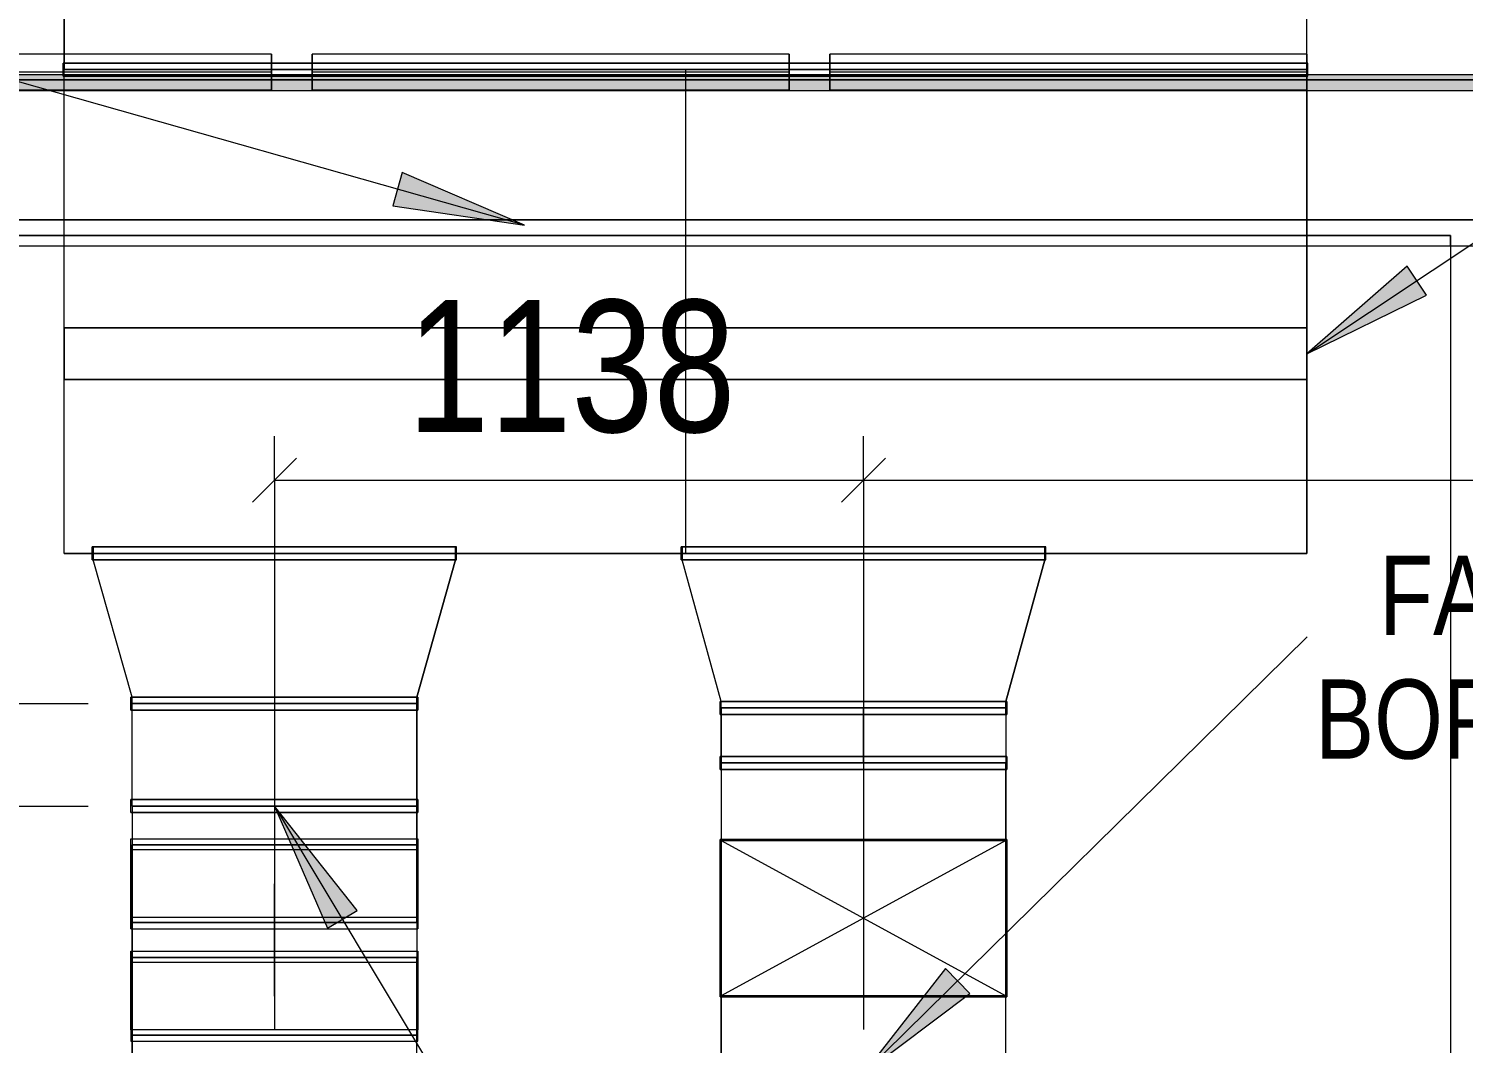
# Model space of a CAD drawing. Header units: millimetres. Extents: x -22227 to 20275, y 15053 to 61060.
# Drawn here: x 6043 to 8814, y 56577 to 58536 of the extents above; entities that cross this region are included whole.
import ezdxf

# ---------------------------------------------------------------- set-up
doc = ezdxf.new("R2010")
doc.units = ezdxf.units.MM
doc.linetypes.add('Grid Line', pattern=[22.225, 12.7, -3.175, 3.175, -3.175])
for name, color, linetype, lineweight in [('A-ANNO-DIMS', 7, 'Continuous', 9), ('A-ANNO-DIMS-170', 7, 'Continuous', 9), ('A-WALL', 7, 'Continuous', 9), ('A-WALL-PATT', 7, 'Continuous', 9), ('G-ANNO-TEXT', 7, 'Continuous', 9), ('M-HVAC-CDFF', 7, 'Continuous', 5), ('M-HVAC-CDFF-IDEN', 7, 'Continuous', 9), ('M-HVAC-DUCT', 7, 'Continuous', 18), ('M-HVAC-DUCT-CNTR', 7, 'Continuous', 5), ('M-HVAC-DUCT-IDEN', 7, 'Continuous', 9), ('S-GRID', 7, 'Continuous', 9)]:
    doc.layers.add(name, color=color, linetype=linetype, lineweight=lineweight)
for name, color, linetype, lineweight, true_color in [('A-FLOR', 7, 'Continuous', 9, 0x007f00), ('A-GLAZ', 7, 'Continuous', 9, 0x00007f), ('M-HVAC-DUCT-ANNO', 7, 'Continuous', 5, 0x007f00)]:
    doc.layers.add(name, color=color, linetype=linetype, lineweight=lineweight, true_color=true_color)
doc.styles.add('Arial_2', font='arial.ttf', dxfattribs={"width": 0.8, "height": 153})
doc.styles.add('Arial_3', font='arial.ttf', dxfattribs={"width": 0.8, "height": 255})
doc.dimstyles.new('AK_DIM_2_0_Arial_đỏ', dxfattribs={"dimscale": 304.8, "dimtxt": 260.166147, "dimasz": 0.278871, "dimexe": 0.278871, "dimexo": 0.278871, "dimgap": 0.055774, "dimtad": 1, "dimdec": 0, "dimzin": 0, "dimdsep": 46, "dimtxsty": 'Arial_3', "dimblk1": 'OBLIQUE', "dimblk2": 'OBLIQUE', "dimsah": 1, "dimcen": 0.09, "dimadec": 0, "dimazin": 0, "dimtfac": 1, "dimtdec": 4, "dimtix": 1, "dimtmove": 0, "dimatfit": 3, "dimfxl": 1, "dimtvp": 1, "dimtolj": 1, "dimtzin": 0, "dimarcsym": 2})

# ---------------------------------------------------------------- blocks, each defined once
blk = doc.blocks.new('M_Window-Louvers - 1000x1000mm-1207723-MẶT BẰNG HỆ THỐNG GIÓ TƯƠI')
at = {"layer": 'A-GLAZ', "color": 254, "true_color": 0xe0e0ef}
for p, q in [((-460.5, 8.65), (-460.5, -26.275)), ((-460.5, 8.65), (460.5, 8.65)), ((-460.5, -26.275), (-460.5, 8.65)), ((460.5, 8.65), (-460.5, 8.65)), ((460.5, -26.275), (460.5, 8.65)), ((460.5, 8.65), (460.5, -26.275)), ((-460.5, -26.275), (-460.5, -61.2)), ((-460.5, -26.275), (460.5, -26.275)), ((-460.5, -61.2), (-460.5, -26.275)), ((-460.5, -26.275), (460.5, -26.275)), ((460.5, -61.2), (460.5, -26.275)), ((460.5, -26.275), (460.5, -61.2)), ((-460.5, -61.2), (460.5, -61.2)), ((-460.5, -61.2), (460.5, -61.2))]:
    blk.add_line(p, q, dxfattribs=at)
at = {"layer": 'A-GLAZ', "color": 254, "true_color": 0xcccce5}
for p, q in [((-460.5, -26.275), (-460.5, 8.65)), ((460.5, 8.65), (-460.5, 8.65)), ((-460.5, 8.65), (-460.5, -26.275)), ((-460.5, 8.65), (460.5, 8.65)), ((460.5, 8.65), (460.5, -26.275)), ((460.5, -26.275), (460.5, 8.65)), ((-460.5, -61.2), (-460.5, -26.275)), ((-460.5, -26.275), (-460.5, -61.2)), ((460.5, -26.275), (460.5, -61.2)), ((460.5, -61.2), (460.5, -26.275)), ((-460.5, -61.2), (460.5, -61.2)), ((-460.5, -61.2), (460.5, -61.2))]:
    blk.add_line(p, q, dxfattribs=at)
at = {"layer": 'A-GLAZ', "color": 7, "true_color": 0xececf5}
for p, q in [((-460.5, 8.65), (-460.5, -26.275)), ((-460.5, 8.65), (460.5, 8.65)), ((-460.5, -26.275), (-460.5, 8.65)), ((460.5, 8.65), (-460.5, 8.65)), ((460.5, -26.275), (460.5, 8.65)), ((460.5, 8.65), (460.5, -26.275)), ((-460.5, -26.275), (-460.5, -61.2)), ((-460.5, -61.2), (-460.5, -26.275)), ((460.5, -61.2), (460.5, -26.275)), ((460.5, -26.275), (460.5, -61.2)), ((-460.5, -61.2), (460.5, -61.2)), ((-460.5, -61.2), (460.5, -61.2))]:
    blk.add_line(p, q, dxfattribs=at)
at = {"layer": 'A-GLAZ', "color": 7, "true_color": 0xf3f3f9}
for p, q in [((-460.5, 8.65), (-460.5, -26.275)), ((-460.5, 8.65), (460.5, 8.65)), ((-460.5, -26.275), (-460.5, 8.65)), ((460.5, 8.65), (-460.5, 8.65)), ((460.5, -26.275), (460.5, 8.65)), ((460.5, 8.65), (460.5, -26.275)), ((-460.5, -26.275), (460.5, -26.275)), ((-460.5, -26.275), (460.5, -26.275)), ((-460.5, -26.275), (-460.5, -61.2)), ((-460.5, -61.2), (-460.5, -26.275)), ((460.5, -61.2), (460.5, -26.275)), ((460.5, -26.275), (460.5, -61.2)), ((-460.5, -61.2), (460.5, -61.2)), ((-460.5, -61.2), (460.5, -61.2))]:
    blk.add_line(p, q, dxfattribs=at)
at = {"layer": 'A-GLAZ', "color": 7, "true_color": 0xf7f7fb}
for p, q in [((-460.5, 8.65), (-460.5, -26.275)), ((-460.5, 8.65), (460.5, 8.65)), ((-460.5, -26.275), (-460.5, 8.65)), ((460.5, 8.65), (-460.5, 8.65)), ((460.5, -26.275), (460.5, 8.65)), ((460.5, 8.65), (460.5, -26.275)), ((-460.5, -26.275), (-460.5, -61.2)), ((-460.5, -61.2), (-460.5, -26.275)), ((460.5, -61.2), (460.5, -26.275)), ((460.5, -26.275), (460.5, -61.2)), ((-460.5, -61.2), (460.5, -61.2)), ((-460.5, -61.2), (460.5, -61.2))]:
    blk.add_line(p, q, dxfattribs=at)
at = {"layer": 'A-GLAZ', "color": 7, "true_color": 0xfafafc}
for p, q in [((-460.5, 8.65), (-460.5, -26.275)), ((-460.5, 8.65), (460.5, 8.65)), ((-460.5, -26.275), (-460.5, 8.65)), ((460.5, 8.65), (-460.5, 8.65)), ((460.5, -26.275), (460.5, 8.65)), ((460.5, 8.65), (460.5, -26.275)), ((-460.5, -26.275), (460.5, -26.275)), ((-460.5, -26.275), (460.5, -26.275)), ((-460.5, -26.275), (-460.5, -61.2)), ((-460.5, -61.2), (-460.5, -26.275)), ((460.5, -61.2), (460.5, -26.275)), ((460.5, -26.275), (460.5, -61.2)), ((-460.5, -61.2), (460.5, -61.2)), ((-460.5, -61.2), (460.5, -61.2))]:
    blk.add_line(p, q, dxfattribs=at)
at = {"layer": 'A-GLAZ', "color": 7, "true_color": 0xfcfcfd}
for p, q in [((-460.5, 8.65), (-460.5, -26.275)), ((-460.5, 8.65), (460.5, 8.65)), ((-460.5, -26.275), (-460.5, 8.65)), ((460.5, 8.65), (-460.5, 8.65)), ((460.5, -26.275), (460.5, 8.65)), ((460.5, 8.65), (460.5, -26.275)), ((-460.5, -26.275), (-460.5, -61.2)), ((-460.5, -61.2), (-460.5, -26.275)), ((460.5, -61.2), (460.5, -26.275)), ((460.5, -26.275), (460.5, -61.2)), ((-460.5, -61.2), (460.5, -61.2)), ((-460.5, -61.2), (460.5, -61.2))]:
    blk.add_line(p, q, dxfattribs=at)
at = {"layer": 'A-GLAZ', "color": 7, "true_color": 0xfdfdfd}
for p, q in [((-460.5, 8.65), (-460.5, -26.275)), ((-460.5, 8.65), (460.5, 8.65)), ((-460.5, 8.65), (-460.5, -26.275)), ((-460.5, -26.275), (-460.5, 8.65)), ((460.5, 8.65), (-460.5, 8.65)), ((-460.5, 8.65), (460.5, 8.65)), ((-460.5, 8.65), (-460.5, -26.275)), ((-460.5, -26.275), (-460.5, 8.65)), ((460.5, 8.65), (-460.5, 8.65)), ((-460.5, 8.65), (460.5, 8.65)), ((-460.5, 8.65), (-460.5, -26.275)), ((-460.5, -26.275), (-460.5, 8.65)), ((460.5, 8.65), (-460.5, 8.65)), ((-460.5, 8.65), (460.5, 8.65)), ((-460.5, 8.65), (-460.5, -26.275)), ((-460.5, -26.275), (-460.5, 8.65)), ((460.5, 8.65), (-460.5, 8.65)), ((-460.5, 8.65), (460.5, 8.65)), ((-460.5, 8.65), (-460.5, -26.275)), ((-460.5, -26.275), (-460.5, 8.65)), ((460.5, 8.65), (-460.5, 8.65)), ((-460.5, 8.65), (460.5, 8.65)), ((-460.5, 8.65), (-460.5, -26.275)), ((-460.5, -26.275), (-460.5, 8.65)), ((460.5, 8.65), (-460.5, 8.65)), ((-460.5, 8.65), (460.5, 8.65)), ((-460.5, 8.65), (-460.5, -26.275)), ((-460.5, -26.275), (-460.5, 8.65)), ((460.5, 8.65), (-460.5, 8.65)), ((-460.5, 8.65), (460.5, 8.65)), ((-460.5, 8.65), (-460.5, -26.275)), ((-460.5, -26.275), (-460.5, 8.65)), ((460.5, 8.65), (-460.5, 8.65)), ((-460.5, 8.65), (460.5, 8.65)), ((-460.5, 8.65), (-460.5, -26.275)), ((-460.5, -26.275), (-460.5, 8.65)), ((460.5, 8.65), (-460.5, 8.65)), ((-460.5, 8.65), (460.5, 8.65)), ((-460.5, 8.65), (-460.5, -26.275)), ((-460.5, -26.275), (-460.5, 8.65)), ((460.5, 8.65), (-460.5, 8.65)), ((-460.5, 8.65), (460.5, 8.65)), ((-460.5, 8.65), (-460.5, -26.275)), ((-460.5, -26.275), (-460.5, 8.65)), ((460.5, 8.65), (-460.5, 8.65)), ((-460.5, 8.65), (460.5, 8.65)), ((-460.5, 8.65), (-460.5, -26.275)), ((-460.5, -26.275), (-460.5, 8.65)), ((460.5, 8.65), (-460.5, 8.65)), ((-460.5, 8.65), (460.5, 8.65)), ((-460.5, 8.65), (-460.5, -26.275)), ((-460.5, -26.275), (-460.5, 8.65)), ((460.5, 8.65), (-460.5, 8.65)), ((-460.5, 8.65), (460.5, 8.65)), ((-460.5, 8.65), (-460.5, -26.275)), ((-460.5, -26.275), (-460.5, 8.65)), ((460.5, 8.65), (-460.5, 8.65)), ((-460.5, 8.65), (460.5, 8.65)), ((460.5, -26.275), (460.5, 8.65)), ((460.5, 8.65), (460.5, -26.275)), ((460.5, -26.275), (460.5, 8.65)), ((460.5, 8.65), (460.5, -26.275)), ((460.5, -26.275), (460.5, 8.65)), ((460.5, 8.65), (460.5, -26.275)), ((460.5, -26.275), (460.5, 8.65)), ((460.5, 8.65), (460.5, -26.275)), ((460.5, -26.275), (460.5, 8.65)), ((460.5, 8.65), (460.5, -26.275)), ((460.5, -26.275), (460.5, 8.65)), ((460.5, 8.65), (460.5, -26.275)), ((460.5, -26.275), (460.5, 8.65)), ((460.5, 8.65), (460.5, -26.275)), ((460.5, -26.275), (460.5, 8.65)), ((460.5, 8.65), (460.5, -26.275)), ((460.5, -26.275), (460.5, 8.65)), ((460.5, 8.65), (460.5, -26.275)), ((460.5, -26.275), (460.5, 8.65)), ((460.5, 8.65), (460.5, -26.275)), ((460.5, -26.275), (460.5, 8.65)), ((460.5, 8.65), (460.5, -26.275)), ((460.5, -26.275), (460.5, 8.65)), ((460.5, 8.65), (460.5, -26.275)), ((460.5, -26.275), (460.5, 8.65)), ((460.5, 8.65), (460.5, -26.275)), ((460.5, -26.275), (460.5, 8.65)), ((460.5, 8.65), (460.5, -26.275)), ((460.5, -26.275), (460.5, 8.65)), ((-460.5, -26.275), (460.5, -26.275)), ((-460.5, -26.275), (460.5, -26.275)), ((-460.5, -26.275), (460.5, -26.275)), ((-460.5, -26.275), (460.5, -26.275)), ((-460.5, -26.275), (460.5, -26.275)), ((-460.5, -26.275), (460.5, -26.275)), ((-460.5, -26.275), (460.5, -26.275)), ((-460.5, -26.275), (-460.5, -61.2)), ((-460.5, -26.275), (460.5, -26.275)), ((-460.5, -26.275), (460.5, -26.275)), ((-460.5, -26.275), (-460.5, -61.2)), ((-460.5, -61.2), (-460.5, -26.275)), ((-460.5, -26.275), (460.5, -26.275)), ((-460.5, -26.275), (460.5, -26.275)), ((-460.5, -26.275), (-460.5, -61.2)), ((-460.5, -61.2), (-460.5, -26.275)), ((-460.5, -26.275), (460.5, -26.275)), ((-460.5, -26.275), (460.5, -26.275)), ((-460.5, -26.275), (-460.5, -61.2)), ((-460.5, -61.2), (-460.5, -26.275)), ((-460.5, -26.275), (460.5, -26.275)), ((-460.5, -26.275), (460.5, -26.275)), ((-460.5, -26.275), (-460.5, -61.2)), ((-460.5, -61.2), (-460.5, -26.275)), ((-460.5, -26.275), (460.5, -26.275)), ((-460.5, -26.275), (460.5, -26.275)), ((-460.5, -26.275), (-460.5, -61.2)), ((-460.5, -61.2), (-460.5, -26.275)), ((-460.5, -26.275), (460.5, -26.275)), ((-460.5, -26.275), (460.5, -26.275)), ((-460.5, -26.275), (-460.5, -61.2)), ((-460.5, -61.2), (-460.5, -26.275)), ((-460.5, -26.275), (460.5, -26.275)), ((-460.5, -26.275), (460.5, -26.275)), ((-460.5, -26.275), (-460.5, -61.2)), ((-460.5, -61.2), (-460.5, -26.275)), ((-460.5, -26.275), (460.5, -26.275)), ((-460.5, -26.275), (460.5, -26.275)), ((-460.5, -26.275), (-460.5, -61.2)), ((-460.5, -61.2), (-460.5, -26.275)), ((-460.5, -26.275), (460.5, -26.275)), ((-460.5, -26.275), (460.5, -26.275)), ((-460.5, -26.275), (-460.5, -61.2)), ((-460.5, -61.2), (-460.5, -26.275)), ((-460.5, -26.275), (460.5, -26.275)), ((-460.5, -26.275), (460.5, -26.275)), ((-460.5, -26.275), (-460.5, -61.2)), ((-460.5, -61.2), (-460.5, -26.275)), ((-460.5, -26.275), (460.5, -26.275)), ((-460.5, -26.275), (460.5, -26.275)), ((-460.5, -26.275), (-460.5, -61.2)), ((-460.5, -61.2), (-460.5, -26.275)), ((-460.5, -26.275), (460.5, -26.275)), ((-460.5, -26.275), (460.5, -26.275)), ((-460.5, -26.275), (-460.5, -61.2)), ((-460.5, -61.2), (-460.5, -26.275)), ((-460.5, -26.275), (460.5, -26.275)), ((-460.5, -26.275), (460.5, -26.275)), ((-460.5, -26.275), (-460.5, -61.2)), ((-460.5, -61.2), (-460.5, -26.275)), ((-460.5, -26.275), (460.5, -26.275)), ((-460.5, -26.275), (460.5, -26.275)), ((-460.5, -26.275), (-460.5, -61.2)), ((-460.5, -61.2), (-460.5, -26.275)), ((-460.5, -26.275), (460.5, -26.275)), ((-460.5, -26.275), (460.5, -26.275)), ((460.5, -61.2), (460.5, -26.275)), ((460.5, -26.275), (460.5, -61.2)), ((460.5, -61.2), (460.5, -26.275)), ((460.5, -26.275), (460.5, -61.2)), ((460.5, -61.2), (460.5, -26.275)), ((460.5, -26.275), (460.5, -61.2)), ((460.5, -61.2), (460.5, -26.275)), ((460.5, -26.275), (460.5, -61.2)), ((460.5, -61.2), (460.5, -26.275)), ((460.5, -26.275), (460.5, -61.2)), ((460.5, -61.2), (460.5, -26.275)), ((460.5, -26.275), (460.5, -61.2)), ((460.5, -61.2), (460.5, -26.275)), ((460.5, -26.275), (460.5, -61.2)), ((460.5, -61.2), (460.5, -26.275)), ((460.5, -26.275), (460.5, -61.2)), ((460.5, -61.2), (460.5, -26.275)), ((460.5, -26.275), (460.5, -61.2)), ((460.5, -61.2), (460.5, -26.275)), ((460.5, -26.275), (460.5, -61.2)), ((460.5, -61.2), (460.5, -26.275)), ((460.5, -26.275), (460.5, -61.2)), ((460.5, -61.2), (460.5, -26.275)), ((460.5, -26.275), (460.5, -61.2)), ((460.5, -61.2), (460.5, -26.275)), ((460.5, -26.275), (460.5, -61.2)), ((460.5, -61.2), (460.5, -26.275)), ((460.5, -26.275), (460.5, -61.2)), ((460.5, -61.2), (460.5, -26.275)), ((-460.5, -61.2), (460.5, -61.2)), ((-460.5, -61.2), (460.5, -61.2)), ((-460.5, -61.2), (460.5, -61.2)), ((-460.5, -61.2), (460.5, -61.2)), ((-460.5, -61.2), (460.5, -61.2)), ((-460.5, -61.2), (460.5, -61.2)), ((-460.5, -61.2), (460.5, -61.2)), ((-460.5, -61.2), (460.5, -61.2)), ((-460.5, -61.2), (460.5, -61.2)), ((-460.5, -61.2), (460.5, -61.2)), ((-460.5, -61.2), (460.5, -61.2)), ((-460.5, -61.2), (460.5, -61.2)), ((-460.5, -61.2), (460.5, -61.2)), ((-460.5, -61.2), (460.5, -61.2)), ((-460.5, -61.2), (460.5, -61.2)), ((-460.5, -61.2), (460.5, -61.2)), ((-460.5, -61.2), (460.5, -61.2)), ((-460.5, -61.2), (460.5, -61.2)), ((-460.5, -61.2), (460.5, -61.2)), ((-460.5, -61.2), (460.5, -61.2)), ((-460.5, -61.2), (460.5, -61.2)), ((-460.5, -61.2), (460.5, -61.2)), ((-460.5, -61.2), (460.5, -61.2)), ((-460.5, -61.2), (460.5, -61.2)), ((-460.5, -61.2), (460.5, -61.2)), ((-460.5, -61.2), (460.5, -61.2)), ((-460.5, -61.2), (460.5, -61.2)), ((-460.5, -61.2), (460.5, -61.2)), ((-460.5, -61.2), (460.5, -61.2))]:
    blk.add_line(p, q, dxfattribs=at)
at = {"layer": 'A-GLAZ', "color": 9, "true_color": 0xaaaad4}
for p, q in [((-460.5, -26.275), (-460.5, 8.65)), ((460.5, 8.65), (-460.5, 8.65)), ((460.5, 8.65), (460.5, -26.275)), ((-460.5, -61.2), (-460.5, -26.275)), ((-460.5, -26.275), (460.5, -26.275)), ((460.5, -26.275), (460.5, -61.2)), ((-460.5, -61.2), (460.5, -61.2))]:
    blk.add_line(p, q, dxfattribs=at)
blk = doc.blocks.new('AK-SGS-M3-A_rvt-1-MẶT BẰNG HỆ THỐNG GIÓ TƯƠI')
at = {"layer": 'A-WALL-PATT', "true_color": 0xeaeaea, "transparency": 33554534}
h = blk.add_hatch(color=254, dxfattribs=at)
h.paths.add_polyline_path([(-18852.6, 58416.9), (-17584.1, 58416.9), (-17584.1, 58446.9), (-20048.6, 58446.9), (-20048.6, 58416.9)])
h.paths.add_polyline_path([(-16663.1, 58416.9), (-16584.2, 58416.9), (-16584.2, 58446.9), (-16663.1, 58446.9)])
h.paths.add_polyline_path([(-14663.3, 58416.9), (-9809.1, 58416.9), (-9809.1, 58446.9), (-14663.3, 58446.9)])
h.paths.add_polyline_path([(-15663.2, 58416.9), (-15584.3, 58416.9), (-15584.3, 58446.9), (-15663.2, 58446.9)])
h.paths.add_polyline_path([(-8809.2, 58416.9), (-8809.2, 58446.9), (-8888.1, 58446.9), (-8888.1, 58416.9), (-8826.8, 58416.9)])
h.paths.add_polyline_path([(-7809.3, 58416.9), (-7809.3, 58446.9), (-7888.2, 58446.9), (-7888.2, 58416.9)])
h.paths.add_polyline_path([(-6888.3, 58416.9), (5590.9, 58416.9), (5590.9, 58446.9), (-6888.3, 58446.9)])
h.paths.add_polyline_path([(6511.9, 58416.9), (6590.8, 58416.9), (6590.8, 58446.9), (6511.9, 58446.9)])
h.paths.add_polyline_path([(8680.8, 58416.9), (13291.2, 58416.9), (13291.2, 58446.9), (8511.7, 58446.9), (8511.7, 58416.9)])
h.paths.add_polyline_path([(7590.7, 58416.9), (7590.7, 58446.9), (7511.8, 58446.9), (7511.8, 58416.9)])
h.paths.add_polyline_path([(14291.1, 58416.9), (14291.1, 58446.9), (14212.2, 58446.9), (14212.2, 58416.9), (14217.5, 58416.9)])
h.paths.add_polyline_path([(15264.9, 58416.9), (15291, 58416.9), (15291, 58446.9), (15212.1, 58446.9), (15212.1, 58416.9)])
h.paths.add_polyline_path([(17060.6, 58416.9), (17060.6, 58446.9), (16212, 58446.9), (16212, 58416.9), (16462, 58416.9)])
h = blk.add_hatch(color=254, dxfattribs=at)
h.paths.add_polyline_path([(-16907.3, 58416.9), (-16663.1, 58416.9), (-16663.1, 58446.9), (-17584.1, 58446.9), (-17584.1, 58416.9), (-17057, 58416.9)])
h.paths.add_polyline_path([(-15410.9, 58416.9), (-14663.3, 58416.9), (-14663.3, 58446.9), (-15584.3, 58446.9), (-15584.3, 58416.9), (-15560.6, 58416.9)])
h.paths.add_polyline_path([(-15859.8, 58416.9), (-15663.2, 58416.9), (-15663.2, 58446.9), (-16584.2, 58446.9), (-16584.2, 58416.9), (-16009.5, 58416.9)])
h.paths.add_polyline_path([(-9809.1, 58416.9), (-8888.1, 58416.9), (-8888.1, 58446.9), (-9809.1, 58446.9)])
h.paths.add_polyline_path([(-6888.3, 58416.9), (-6888.3, 58446.9), (-7809.3, 58446.9), (-7809.3, 58416.9), (-7480.1, 58416.9)])
h.paths.add_polyline_path([(-7929, 58416.9), (-7888.2, 58416.9), (-7888.2, 58446.9), (-8809.2, 58446.9), (-8809.2, 58416.9), (-8078.7, 58416.9)])
h.paths.add_polyline_path([(5590.9, 58416.9), (6511.9, 58416.9), (6511.9, 58446.9), (5590.9, 58446.9)])
h.paths.add_polyline_path([(7590.7, 58416.9), (8511.7, 58416.9), (8511.7, 58446.9), (7590.7, 58446.9)])
h.paths.add_polyline_path([(7511.8, 58416.9), (7511.8, 58446.9), (6590.8, 58446.9), (6590.8, 58416.9), (7483.7, 58416.9)])
h.paths.add_polyline_path([(13291.2, 58416.9), (14212.2, 58416.9), (14212.2, 58446.9), (13291.2, 58446.9)])
h.paths.add_polyline_path([(14291.1, 58416.9), (15212.1, 58416.9), (15212.1, 58446.9), (14291.1, 58446.9)])
h.paths.add_polyline_path([(15291, 58416.9), (16212, 58416.9), (16212, 58446.9), (15291, 58446.9)])
at = {"layer": 'A-WALL', "color": 7, "true_color": 0xfdfdfd}
for p, q in [((6511.9, 58446.9), (5590.9, 58446.9)), ((6511.9, 58446.9), (5590.9, 58446.9)), ((7511.8, 58446.9), (6590.8, 58446.9)), ((7511.8, 58446.9), (6590.8, 58446.9)), ((8511.7, 58446.9), (7590.7, 58446.9)), ((8511.7, 58446.9), (7590.7, 58446.9)), ((5590.9, 58436.9), (6511.9, 58436.9)), ((6511.9, 58436.9), (5590.9, 58436.9)), ((5590.9, 58416.9), (6511.9, 58416.9)), ((5590.9, 58416.9), (6511.9, 58416.9)), ((6590.8, 58436.9), (7511.8, 58436.9)), ((7511.8, 58436.9), (6590.8, 58436.9)), ((6590.8, 58416.9), (7511.8, 58416.9)), ((6590.8, 58416.9), (7511.8, 58416.9)), ((7590.7, 58436.9), (8511.7, 58436.9)), ((8511.7, 58436.9), (7590.7, 58436.9)), ((7590.7, 58416.9), (8511.7, 58416.9)), ((7590.7, 58416.9), (8511.7, 58416.9))]:
    blk.add_line(p, q, dxfattribs=at)
at = {"layer": 'A-WALL', "color": 253, "true_color": 0xaaaaaa}
for p, q in [((6590.8, 58446.9), (6511.9, 58446.9)), ((7590.7, 58446.9), (7511.8, 58446.9)), ((13291.2, 58446.9), (8511.7, 58446.9)), ((6511.9, 58416.9), (6590.8, 58416.9)), ((7511.8, 58416.9), (7590.7, 58416.9)), ((8511.7, 58416.9), (13291.2, 58416.9)), ((14201.4, 58166.9), (3042.8, 58166.9)), ((3351.4, 58116.9), (8788.9, 58116.9)), ((8788.9, 58116.9), (8788.9, 45066.9))]:
    blk.add_line(p, q, dxfattribs=at)
at = {"layer": 'A-WALL', "color": 9, "true_color": 0xc3c3c3}
for p, q in [((6590.8, 58446.9), (6511.9, 58446.9)), ((7590.7, 58446.9), (7511.8, 58446.9)), ((13291.2, 58446.9), (8511.7, 58446.9)), ((6511.9, 58436.9), (6590.8, 58436.9)), ((6511.9, 58416.9), (6590.8, 58416.9)), ((7511.8, 58436.9), (7590.7, 58436.9)), ((7511.8, 58416.9), (7590.7, 58416.9)), ((8511.7, 58436.9), (13291.2, 58436.9)), ((8511.7, 58416.9), (13291.2, 58416.9))]:
    blk.add_line(p, q, dxfattribs=at)
at = {"layer": 'A-WALL', "color": 254, "true_color": 0xd8d8d8}
for p, q in [((6590.8, 58436.9), (6511.9, 58436.9)), ((7590.7, 58436.9), (7511.8, 58436.9)), ((13291.2, 58436.9), (8511.7, 58436.9))]:
    blk.add_line(p, q, dxfattribs=at)
at = {"layer": 'A-WALL', "color": 254, "true_color": 0xe0e0e0}
for p, q in [((14201.4, 58166.9), (3042.8, 58166.9)), ((3351.4, 58136.9), (8788.9, 58136.9)), ((8788.9, 58136.9), (8788.9, 58116.9)), ((8788.9, 58116.9), (8838.9, 58116.9))]:
    blk.add_line(p, q, dxfattribs=at)
at = {"layer": 'A-WALL', "color": 254, "true_color": 0xcccccc}
for p, q in [((8788.9, 58136.9), (3351.4, 58136.9)), ((8788.9, 58116.9), (8788.9, 58136.9)), ((3351.4, 58116.9), (8788.9, 58116.9)), ((8788.9, 58116.9), (8788.9, 45066.9))]:
    blk.add_line(p, q, dxfattribs=at)
at = {"layer": 'A-WALL', "color": 7, "true_color": 0xececec}
blk.add_line((8788.9, 58116.9), (8838.9, 58116.9), dxfattribs=at)
at = {"layer": 'A-GLAZ', "color": 9, "lineweight": 9, "true_color": 0xaaaad4, "rotation": 180}
for p in [(6051.4, 58425.6), (7051.3, 58425.6), (8051.2, 58425.6)]:
    blk.add_blockref('M_Window-Louvers - 1000x1000mm-1207723-MẶT BẰNG HỆ THỐNG GIÓ TƯƠI', p, dxfattribs=at)
blk = doc.blocks.new('ConThu_ChuNhat_NepC1 - L200-2536264-MẶT BẰNG HỆ THỐNG GIÓ TƯƠI')
at = {"layer": 'M-HVAC-DUCT', "color": 4, "true_color": 0x00ffff}
for p, q in [((0, 275), (273.3, 350)), ((0, 275), (273.3, 350)), ((273.3, 352), (273.3, -352)), ((273.3, -352), (273.3, 352)), ((298.3, 352), (273.3, 352)), ((273.3, 352), (298.3, 352)), ((273.3, 350), (273.3, -350)), ((273.3, -350), (273.3, 350)), ((298.3, 350), (273.3, 350)), ((273.3, 350), (298.3, 350)), ((273.3, -350), (273.3, 350)), ((273.3, 350), (273.3, -350)), ((298.3, 352), (298.3, -352)), ((298.3, -352), (298.3, 352)), ((298.3, 350), (298.3, -350)), ((298.3, -350), (298.3, 350)), ((-25, -277), (-25, 277)), ((-25, 277), (-25, -277)), ((-25, 277), (0, 277)), ((-25, 277), (0, 277)), ((-25, -275), (-25, 275)), ((-25, 275), (-25, -275)), ((-25, 275), (0, 275)), ((-25, 275), (0, 275)), ((0, -277), (0, 277)), ((0, 277), (0, -277)), ((0, -275), (0, 275)), ((0, 275), (0, -275)), ((0, 275), (0, -275)), ((0, -275), (0, 275)), ((0, -275), (-25, -275)), ((-25, -275), (0, -275)), ((0, -277), (-25, -277)), ((-25, -277), (0, -277)), ((0, -275), (273.3, -350)), ((273.3, -350), (0, -275)), ((273.3, -350), (298.3, -350)), ((273.3, -350), (298.3, -350)), ((273.3, -352), (298.3, -352)), ((273.3, -352), (298.3, -352))]:
    blk.add_line(p, q, dxfattribs=at)
blk = doc.blocks.new('LocTho - 2400x600-2342251-MẶT BẰNG HỆ THỐNG GIÓ TƯƠI')
at = {"layer": 'M-HVAC-CDFF'}
for p, q in [((50, 1200), (-50, 1200)), ((-50, 1200), (-50, -1200)), ((-50, -1200), (-50, 1200)), ((-50, 1200), (50, 1200)), ((50, -1200), (50, 1200)), ((50, 1200), (50, -1200)), ((-50, -1200), (50, -1200)), ((50, -1200), (-50, -1200))]:
    blk.add_line(p, q, dxfattribs=at)
blk = doc.blocks.new('Cut_ChuNhat_NepC1 - 1 W-2444147-MẶT BẰNG HỆ THỐNG GIÓ TƯƠI')
at = {"layer": 'M-HVAC-DUCT', "color": 4, "true_color": 0x00ffff}
for p, q in [((6109.7, 58754.9), (6109.7, 59358.9)), ((6109.7, 59358.9), (8513.7, 59358.9)), ((8513.7, 59358.9), (6109.7, 59358.9)), ((6109.7, 59358.9), (6109.7, 58754.9)), ((8511.7, 59356.9), (6111.7, 59356.9)), ((6111.7, 58756.9), (6111.7, 59356.9)), ((6111.7, 59356.9), (8511.7, 59356.9)), ((6111.7, 58456.9), (6111.7, 59356.9)), ((8511.7, 59356.9), (8511.7, 58756.9)), ((8511.7, 58456.9), (8511.7, 59356.9)), ((8513.7, 59358.9), (8513.7, 58754.9)), ((8513.7, 58754.9), (8513.7, 59358.9)), ((8513.7, 58754.9), (6109.7, 58754.9)), ((6109.7, 58754.9), (8513.7, 58754.9)), ((8511.7, 58756.9), (6111.7, 58756.9)), ((6111.7, 58756.9), (6111.7, 58456.9)), ((8511.7, 58456.9), (8511.7, 58756.9)), ((6109.7, 58469.4), (8513.7, 58469.4)), ((8513.7, 58469.4), (6109.7, 58469.4)), ((6109.7, 58469.4), (6109.7, 58444.4)), ((6109.7, 58444.4), (6109.7, 58469.4)), ((8513.7, 58444.4), (8513.7, 58469.4)), ((8513.7, 58444.4), (8513.7, 58469.4)), ((6109.7, 58444.4), (8513.7, 58444.4)), ((8513.7, 58444.4), (6109.7, 58444.4)), ((6111.7, 58456.9), (8511.7, 58456.9)), ((8511.7, 58456.9), (6111.7, 58456.9))]:
    blk.add_line(p, q, dxfattribs=at)
blk = doc.blocks.new('Cut_ChuNhat_NepC1 - 1 W-2534137-MẶT BẰNG HỆ THỐNG GIÓ TƯƠI')
at = {"layer": 'M-HVAC-DUCT', "color": 4, "true_color": 0x00ffff}
for p, q in [((6240.6, 56602.4), (6240.6, 56754.4)), ((6240.6, 56754.4), (6794.6, 56754.4)), ((6240.6, 56732.8), (6240.6, 56754.4)), ((6794.6, 56754.4), (6794.6, 56602.4)), ((6794.6, 56732.8), (6794.6, 56754.4)), ((6794.6, 56732.8), (6240.6, 56732.8)), ((6240.6, 56732.8), (6240.6, 56580.8)), ((6242.6, 56592.6), (6242.6, 56742.6)), ((6242.6, 56742.6), (6792.6, 56742.6)), ((6242.6, 56517.6), (6242.6, 56742.6)), ((6792.6, 56742.6), (6792.6, 56592.6)), ((6792.6, 56517.6), (6792.6, 56742.6)), ((6794.6, 56580.8), (6794.6, 56732.8)), ((6794.6, 56602.4), (6240.6, 56602.4)), ((6240.6, 56602.4), (6240.6, 56580.8)), ((6792.6, 56592.6), (6242.6, 56592.6)), ((6242.6, 56592.6), (6242.6, 56517.6)), ((6792.6, 56517.6), (6792.6, 56592.6)), ((6794.6, 56580.8), (6794.6, 56602.4)), ((6240.6, 56580.8), (6794.6, 56580.8)), ((6240.6, 56530.1), (6794.6, 56530.1)), ((6794.6, 56530.1), (6240.6, 56530.1)), ((6240.6, 56530.1), (6240.6, 56505.1)), ((6240.6, 56505.1), (6240.6, 56530.1)), ((6794.6, 56505.1), (6794.6, 56530.1)), ((6794.6, 56505.1), (6794.6, 56530.1)), ((6240.6, 56505.1), (6794.6, 56505.1)), ((6794.6, 56505.1), (6240.6, 56505.1)), ((6242.6, 56517.6), (6792.6, 56517.6)), ((6792.6, 56517.6), (6242.6, 56517.6))]:
    blk.add_line(p, q, dxfattribs=at)
blk = doc.blocks.new('ConThu_ChuNhat_NepC1 - L200-2535308-MẶT BẰNG HỆ THỐNG GIÓ TƯƠI')
at = {"layer": 'M-HVAC-DUCT', "color": 4, "true_color": 0x00ffff}
for p, q in [((0, 275), (265, 350)), ((0, 275), (265, 350)), ((265, 352), (265, -352)), ((265, -352), (265, 352)), ((290, 352), (265, 352)), ((265, 352), (290, 352)), ((265, 350), (265, -350)), ((265, -350), (265, 350)), ((290, 350), (265, 350)), ((265, 350), (290, 350)), ((265, -350), (265, 350)), ((265, 350), (265, -350)), ((290, 352), (290, -352)), ((290, -352), (290, 352)), ((290, 350), (290, -350)), ((290, -350), (290, 350)), ((-25, -277), (-25, 277)), ((-25, 277), (-25, -277)), ((-25, 277), (0, 277)), ((-25, 277), (0, 277)), ((-25, -275), (-25, 275)), ((-25, 275), (-25, -275)), ((-25, 275), (0, 275)), ((-25, 275), (0, 275)), ((0, -277), (0, 277)), ((0, 277), (0, -277)), ((0, -275), (0, 275)), ((0, 275), (0, -275)), ((0, 275), (0, -275)), ((0, -275), (0, 275)), ((0, -275), (-25, -275)), ((-25, -275), (0, -275)), ((0, -277), (-25, -277)), ((-25, -277), (0, -277)), ((0, -275), (265, -350)), ((265, -350), (0, -275)), ((265, -350), (290, -350)), ((265, -350), (290, -350)), ((265, -352), (290, -352)), ((265, -352), (290, -352))]:
    blk.add_line(p, q, dxfattribs=at)
blk = doc.blocks.new('Cut_ChuNhat_NepC1 - 1 W-V34-MẶT BẰNG HỆ THỐNG GIÓ TƯƠI')
at = {"layer": 'M-HVAC-DUCT', "color": 4, "true_color": 0x00ffff}
for p, q in [((6794.6, 57047.3), (6240.6, 57047.3)), ((6240.6, 57047.3), (6794.6, 57047.3)), ((6240.6, 57022.3), (6240.6, 57047.3)), ((6240.6, 57022.3), (6240.6, 57047.3)), ((6792.6, 57034.8), (6242.6, 57034.8)), ((6242.6, 57034.8), (6792.6, 57034.8)), ((6242.6, 57034.8), (6242.6, 56959.8)), ((6242.6, 57034.8), (6242.6, 56809.8)), ((6792.6, 56959.8), (6792.6, 57034.8)), ((6792.6, 57034.8), (6792.6, 56809.8)), ((6794.6, 57047.3), (6794.6, 57022.3)), ((6794.6, 57022.3), (6794.6, 57047.3)), ((6794.6, 57022.3), (6240.6, 57022.3)), ((6240.6, 57022.3), (6794.6, 57022.3)), ((6240.6, 56819.7), (6240.6, 56971.7)), ((6240.6, 56971.7), (6794.6, 56971.7)), ((6240.6, 56950), (6240.6, 56971.7)), ((6794.6, 56971.7), (6794.6, 56819.7)), ((6794.6, 56950), (6794.6, 56971.7)), ((6794.6, 56950), (6240.6, 56950)), ((6240.6, 56950), (6240.6, 56798)), ((6792.6, 56959.8), (6242.6, 56959.8)), ((6242.6, 56959.8), (6242.6, 56809.8)), ((6792.6, 56809.8), (6792.6, 56959.8)), ((6794.6, 56798), (6794.6, 56950)), ((6794.6, 56819.7), (6240.6, 56819.7)), ((6240.6, 56798), (6240.6, 56819.7)), ((6242.6, 56809.8), (6792.6, 56809.8)), ((6794.6, 56819.7), (6794.6, 56798)), ((6240.6, 56798), (6794.6, 56798))]:
    blk.add_line(p, q, dxfattribs=at)
blk = doc.blocks.new('Cut_ChuNhat_NepC1 - 1 W-V35-MẶT BẰNG HỆ THỐNG GIÓ TƯƠI')
at = {"layer": 'M-HVAC-DUCT', "color": 4, "true_color": 0x00ffff}
for p, q in [((7378.5, 56666.2), (7378.5, 56970.2)), ((7378.5, 56970.2), (7932.5, 56970.2)), ((7932.5, 56970.2), (7378.5, 56970.2)), ((7378.5, 56970.2), (7378.5, 56666.2)), ((7932.5, 56970.2), (7932.5, 56666.2)), ((7932.5, 56666.2), (7932.5, 56970.2)), ((7930.5, 56968.2), (7380.5, 56968.2)), ((7380.5, 56668.2), (7380.5, 56968.2)), ((7380.5, 56968.2), (7930.5, 56968.2)), ((7380.5, 56518.2), (7380.5, 56968.2)), ((7930.5, 56968.2), (7930.5, 56668.2)), ((7930.5, 56518.2), (7930.5, 56968.2)), ((7932.5, 56666.2), (7378.5, 56666.2)), ((7378.5, 56666.2), (7932.5, 56666.2)), ((7930.5, 56668.2), (7380.5, 56668.2)), ((7380.5, 56668.2), (7380.5, 56518.2)), ((7930.5, 56518.2), (7930.5, 56668.2)), ((7378.5, 56530.7), (7932.5, 56530.7)), ((7932.5, 56530.7), (7378.5, 56530.7)), ((7378.5, 56530.7), (7378.5, 56505.7)), ((7378.5, 56505.7), (7378.5, 56530.7)), ((7932.5, 56505.7), (7932.5, 56530.7)), ((7932.5, 56505.7), (7932.5, 56530.7)), ((7378.5, 56505.7), (7932.5, 56505.7)), ((7932.5, 56505.7), (7378.5, 56505.7)), ((7380.5, 56518.2), (7930.5, 56518.2)), ((7930.5, 56518.2), (7380.5, 56518.2))]:
    blk.add_line(p, q, dxfattribs=at)
blk = doc.blocks.new('Cut_ChuNhat_NepC1 - 1 W-V36-MẶT BẰNG HỆ THỐNG GIÓ TƯƠI')
at = {"layer": 'M-HVAC-DUCT', "color": 4, "true_color": 0x00ffff}
for p, q in [((7932.5, 57130.7), (7378.5, 57130.7)), ((7378.5, 57130.7), (7932.5, 57130.7)), ((7378.5, 57105.7), (7378.5, 57130.7)), ((7378.5, 57105.7), (7378.5, 57130.7)), ((7930.5, 57118.2), (7380.5, 57118.2)), ((7380.5, 57118.2), (7930.5, 57118.2)), ((7380.5, 57118.2), (7380.5, 56968.2)), ((7380.5, 57118.2), (7380.5, 56668.2)), ((7930.5, 56968.2), (7930.5, 57118.2)), ((7930.5, 57118.2), (7930.5, 56668.2)), ((7932.5, 57130.7), (7932.5, 57105.7)), ((7932.5, 57105.7), (7932.5, 57130.7)), ((7932.5, 57105.7), (7378.5, 57105.7)), ((7378.5, 57105.7), (7932.5, 57105.7)), ((7378.5, 56666.2), (7378.5, 56970.2)), ((7378.5, 56970.2), (7932.5, 56970.2)), ((7932.5, 56970.2), (7378.5, 56970.2)), ((7378.5, 56970.2), (7378.5, 56666.2)), ((7932.5, 56970.2), (7932.5, 56666.2)), ((7932.5, 56666.2), (7932.5, 56970.2)), ((7930.5, 56968.2), (7380.5, 56968.2)), ((7380.5, 56968.2), (7380.5, 56668.2)), ((7930.5, 56668.2), (7930.5, 56968.2)), ((7932.5, 56666.2), (7378.5, 56666.2)), ((7378.5, 56666.2), (7932.5, 56666.2)), ((7380.5, 56668.2), (7930.5, 56668.2))]:
    blk.add_line(p, q, dxfattribs=at)
blk = doc.blocks.new('AK-SGS-M3-Hrvt_rvt-1-MẶT BẰNG HỆ THỐNG GIÓ TƯƠI')
at = {"layer": 'A-FLOR', "color": 7, "true_color": 0xecf5ec}
blk.add_line((-19596.1, 58166.9), (14251.4, 58166.9), dxfattribs=at)
at = {"layer": 'A-FLOR', "color": 254, "true_color": 0xe0efe0}
blk.add_line((14251.4, 58166.9), (-19596.1, 58166.9), dxfattribs=at)
at = {"layer": 'M-HVAC-DUCT', "color": 4, "true_color": 0x00ffff}
for p, q in [((8511.7, 58456.9), (6111.7, 58456.9)), ((6111.7, 58456.9), (8511.7, 58456.9)), ((6111.7, 57522.7), (6111.7, 58456.9)), ((6111.7, 57522.7), (6111.7, 58456.9)), ((8511.7, 58456.9), (8511.7, 57522.7)), ((8511.7, 57522.7), (8511.7, 58456.9)), ((8511.7, 57522.7), (6111.7, 57522.7)), ((6111.7, 57522.7), (8511.7, 57522.7)), ((6792.6, 57232.7), (6242.6, 57232.7)), ((6242.6, 57232.7), (6792.6, 57232.7)), ((6242.6, 57034.8), (6242.6, 57232.7)), ((6242.6, 57034.8), (6242.6, 57232.7)), ((6792.6, 57232.7), (6792.6, 57034.8)), ((6792.6, 57034.8), (6792.6, 57232.7)), ((7380.5, 57224.4), (7930.5, 57224.4)), ((7930.5, 57224.4), (7380.5, 57224.4)), ((7380.5, 57118.2), (7380.5, 57224.4)), ((7380.5, 57224.4), (7380.5, 57118.2)), ((7930.5, 57224.4), (7930.5, 57118.2)), ((7930.5, 57224.4), (7930.5, 57118.2)), ((7380.5, 57118.2), (7930.5, 57118.2)), ((7930.5, 57118.2), (7380.5, 57118.2)), ((6792.6, 57034.8), (6242.6, 57034.8)), ((6242.6, 57034.8), (6792.6, 57034.8)), ((6242.6, 56809.8), (6242.6, 56959.8)), ((6242.6, 56959.8), (6792.6, 56959.8)), ((6242.6, 56959.8), (6242.6, 56742.6)), ((6792.6, 56959.8), (6792.6, 56809.8)), ((6792.6, 56959.8), (6792.6, 56742.6)), ((6792.6, 56809.8), (6242.6, 56809.8)), ((6242.6, 56592.6), (6242.6, 56809.8)), ((6792.6, 56809.8), (6792.6, 56592.6)), ((6792.6, 56742.6), (6242.6, 56742.6)), ((6242.6, 56742.6), (6242.6, 56592.6)), ((6792.6, 56592.6), (6792.6, 56742.6)), ((6242.6, 56592.6), (6792.6, 56592.6))]:
    blk.add_line(p, q, dxfattribs=at)
at = {"layer": 'M-HVAC-DUCT-ANNO', "color": 4, "true_color": 0x00ffff}
for p, q in [((7930.5, 56968.2), (7380.5, 56968.2)), ((7380.5, 56968.2), (7380.5, 56668.2)), ((7930.5, 56968.2), (7380.5, 56668.2)), ((7380.5, 56968.2), (7930.5, 56668.2)), ((7930.5, 56668.2), (7930.5, 56968.2)), ((7380.5, 56668.2), (7930.5, 56668.2))]:
    blk.add_line(p, q, dxfattribs=at)
at = {"layer": 'M-HVAC-DUCT-CNTR', "color": 4, "true_color": 0x00ffff}
for p, q in [((7311.7, 58456.9), (7311.7, 57522.7)), ((6517.6, 57232.7), (6517.6, 57034.8)), ((7655.5, 57118.2), (7655.5, 57224.4)), ((6517.6, 56667.6), (6517.6, 56884.8))]:
    blk.add_line(p, q, dxfattribs=at)
at = {"layer": 'M-HVAC-CDFF', "color": 4, "lineweight": 18, "true_color": 0x00ffff, "rotation": 270.0000000000001}
blk.add_blockref('LocTho - 2400x600-2342251-MẶT BẰNG HỆ THỐNG GIÓ TƯƠI', (7311.7, 57908.3), dxfattribs=at)
at = {"layer": 'M-HVAC-DUCT', "color": 4, "lineweight": 18, "true_color": 0x00ffff}
for name in ['Cut_ChuNhat_NepC1 - 1 W-2444147-MẶT BẰNG HỆ THỐNG GIÓ TƯƠI', 'Cut_ChuNhat_NepC1 - 1 W-V36-MẶT BẰNG HỆ THỐNG GIÓ TƯƠI', 'Cut_ChuNhat_NepC1 - 1 W-V34-MẶT BẰNG HỆ THỐNG GIÓ TƯƠI', 'Cut_ChuNhat_NepC1 - 1 W-V35-MẶT BẰNG HỆ THỐNG GIÓ TƯƠI', 'Cut_ChuNhat_NepC1 - 1 W-2534137-MẶT BẰNG HỆ THỐNG GIÓ TƯƠI']:
    blk.add_blockref(name, (0, 0), dxfattribs=at)
at = {"layer": 'M-HVAC-DUCT', "color": 4, "lineweight": 18, "true_color": 0x00ffff, "rotation": 90.00000000000011}
for name, p in [('ConThu_ChuNhat_NepC1 - L200-2535308-MẶT BẰNG HỆ THỐNG GIÓ TƯƠI', (6517.6, 57245.2)), ('ConThu_ChuNhat_NepC1 - L200-2536264-MẶT BẰNG HỆ THỐNG GIÓ TƯƠI', (7655.5, 57236.9))]:
    blk.add_blockref(name, p, dxfattribs=at)
blk = doc.blocks.new('DIMBLOCK16-MẶT BẰNG HỆ THỐNG GIÓ TƯƠI')
at = {"layer": 'A-ANNO-DIMS-170', "color": 1, "true_color": 0xff0000}
for p, q in [((6517.6, 57664), (6517.6, 57749)), ((7655.5, 57664), (7655.5, 57749)), ((6517.6, 57664), (6560.1, 57706.5)), ((7655.5, 57664), (7698, 57706.5)), ((6517.6, 57664), (6475.1, 57621.5)), ((6517.6, 57664), (7655.5, 57664)), ((6517.6, 57664), (6517.6, 56602.6)), ((7655.5, 57664), (7613, 57621.5)), ((7655.5, 57664), (7655.5, 56603.2))]:
    blk.add_line(p, q, dxfattribs=at)
at = {"layer": 'A-ANNO-DIMS-170', "color": 0, "insert": (6774.3, 58012.1), "char_height": 255, "width": 749.279, "attachment_point": 1, "line_spacing_factor": 0.941778, "style": 'Arial_3'}
blk.add_mtext('1138', dxfattribs=at)
blk = doc.blocks.new('_Oblique')
at = {"color": 0, "linetype": 'ByBlock', "lineweight": -2}
blk.add_line((-0.5, -0.5), (0.5, 0.5), dxfattribs=at)
blk = doc.blocks.new('DIMBLOCK17-MẶT BẰNG HỆ THỐNG GIÓ TƯƠI')
at = {"layer": 'A-ANNO-DIMS-170', "color": 1, "true_color": 0xff0000}
for p, q in [((7655.5, 57664), (7655.5, 57749)), ((10901.4, 57664), (10901.4, 57749)), ((7655.5, 57664), (7698, 57706.5)), ((10901.4, 57664), (10943.9, 57706.5)), ((7655.5, 57664), (7613, 57621.5)), ((7655.5, 57664), (10901.4, 57664)), ((7655.5, 57664), (7655.5, 56603.2)), ((10901.4, 57664), (10858.9, 57621.5)), ((10901.4, 57664), (10901.4, 57639.1))]:
    blk.add_line(p, q, dxfattribs=at)
at = {"layer": 'A-ANNO-DIMS-170', "color": 0, "insert": (8966.3, 58012.1), "char_height": 255, "width": 749.279, "attachment_point": 1, "line_spacing_factor": 0.941778, "style": 'Arial_3'}
blk.add_mtext('3246', dxfattribs=at)
blk = doc.blocks.new('DIMBLOCK27-MẶT BẰNG HỆ THỐNG GIÓ TƯƠI')
at = {"layer": 'A-ANNO-DIMS-170', "color": 1, "true_color": 0xff0000}
for p, q in [((5803, 57232.7), (5760.5, 57275.2)), ((5803, 57232.7), (5718, 57232.7)), ((5803, 57232.7), (5803, 57034.8)), ((5803, 57232.7), (5845.5, 57190.2)), ((5803, 57232.7), (6157.6, 57232.7)), ((5803, 57034.8), (5760.5, 57077.3)), ((5803, 57034.8), (5718, 57034.8)), ((5803, 57034.8), (5845.5, 56992.3)), ((5803, 57034.8), (6157.6, 57034.8))]:
    blk.add_line(p, q, dxfattribs=at)
at = {"layer": 'A-ANNO-DIMS-170', "color": 0, "insert": (5454.9, 56899.6), "char_height": 255, "width": 561.959, "attachment_point": 1, "rotation": 90, "line_spacing_factor": 0.941778, "style": 'Arial_3'}
blk.add_mtext('198', dxfattribs=at)

msp = doc.modelspace()

# ---------------------------------------------------------------- hatches: boundary and pattern name
at = {"layer": 'G-ANNO-TEXT', "true_color": 0xff0000}
msp.add_hatch(color=1, dxfattribs=at).paths.add_polyline_path([(7000.7, 58156.3), (6764.6, 58258.2), (6746.2, 58193.6)])
at = {"layer": 'M-HVAC-CDFF-IDEN'}
msp.add_hatch(color=256, dxfattribs=at).paths.add_polyline_path([(8511.7, 57908.3), (8742.5, 58021.6), (8705.3, 58077.5)])
at = {"layer": 'M-HVAC-DUCT-IDEN'}
for points in [[(6517.6, 57034.8), (6620, 56798.9), (6677.5, 56833.4)], [(7655.5, 56518.2), (7860.8, 56673.1), (7813.7, 56721)]]:
    msp.add_hatch(color=256, dxfattribs=at).paths.add_polyline_path(points)

# ---------------------------------------------------------------- linework, layer by layer
at = {"layer": 'G-ANNO-TEXT', "color": 1, "true_color": 0xff0000}
for p, q in [((7000.7, 58156.3), (4080.4, 58984.8)), ((6764.6, 58258.2), (6746.2, 58193.6)), ((7000.7, 58156.3), (6764.6, 58258.2)), ((6746.2, 58193.6), (7000.7, 58156.3))]:
    msp.add_line(p, q, dxfattribs=at)
at = {"layer": 'M-HVAC-CDFF-IDEN'}
for p, q in [((8511.7, 57908.3), (9049.5, 58266.3)), ((8705.3, 58077.5), (8511.7, 57908.3)), ((8742.5, 58021.6), (8705.3, 58077.5)), ((8511.7, 57908.3), (8742.5, 58021.6))]:
    msp.add_line(p, q, dxfattribs=at)
at = {"layer": 'M-HVAC-DUCT-IDEN'}
for p, q in [((7655.5, 56518.2), (8512.2, 57361.6)), ((6517.6, 57034.8), (6620, 56798.9)), ((6677.5, 56833.4), (6517.6, 57034.8)), ((6517.6, 57034.8), (7808.4, 54883.2)), ((6620, 56798.9), (6677.5, 56833.4)), ((7813.7, 56721), (7655.5, 56518.2)), ((7860.8, 56673.1), (7813.7, 56721)), ((7655.5, 56518.2), (7860.8, 56673.1))]:
    msp.add_line(p, q, dxfattribs=at)
at = {"layer": 'S-GRID', "linetype": 'Grid Line'}
msp.add_line((15334.6, 58436.9), (-21036.6, 58436.9), dxfattribs=at)

# ---------------------------------------------------------------- block references
at = {"lineweight": 5}
for name in ['AK-SGS-M3-Hrvt_rvt-1-MẶT BẰNG HỆ THỐNG GIÓ TƯƠI', 'AK-SGS-M3-A_rvt-1-MẶT BẰNG HỆ THỐNG GIÓ TƯƠI']:
    msp.add_blockref(name, (0, 0), dxfattribs=at)

# ---------------------------------------------------------------- texts
at = {"layer": 'M-HVAC-DUCT-IDEN', "color": 1, "true_color": 0xff0000, "insert": (9173.8, 57321.1), "char_height": 153, "width": 1331.44, "attachment_point": 5, "line_spacing_factor": 0.936439, "style": 'Arial_2'}
msp.add_mtext('\\pxqc,t11.28889,22.57778,33.86667,45.15556,56.44444,67.73333,79.02222,90.31111,101.6,112.88889,124.17778,135.46667,146.75556,158.04444,169.33333,180.62222,191.91111,203.2,214.48889,225.77778,237.06667,248.35556,259.64444,270.93333,282.22222,293.51111,304.8,316.08889,327.37778,338.66667,349.95556,361.24444;{FAD 550x300\\PBOP=FFL +5150}', dxfattribs=at)

# ---------------------------------------------------------------- dimensions: what is measured, and where the dimension line sits
at = {"layer": 'A-ANNO-DIMS', "color": 1, "true_color": 0xff0000}
for base, p1, p2, override, picture, middle in [((7655.5, 57664), (6517.6, 56517.6), (7655.5, 56518.2), {"dimpost": '<>', "dimfxl": 1137.921671}, 'DIMBLOCK16-MẶT BẰNG HỆ THỐNG GIÓ TƯƠI', (7086.5, 57811.3)), ((10901.4, 57664), (7655.5, 56518.2), (10901.4, 57724.1), {"dimpost": '<>', "dimfxl": 3462.706196}, 'DIMBLOCK17-MẶT BẰNG HỆ THỐNG GIÓ TƯƠI', (9278.5, 57811.3))]:
    dim = msp.add_linear_dim(base=base, p1=p1, p2=p2, dimstyle='AK_DIM_2_0_Arial_đỏ', override=override, dxfattribs=at)
    dim.commit()
    dim.dimension.update_dxf_attribs({"geometry": picture, "text_midpoint": middle})
dim = msp.add_linear_dim(base=(5803, 57034.8), p1=(6242.6, 57232.7), p2=(6242.6, 57034.8), angle=90, dimstyle='AK_DIM_2_0_Arial_đỏ', override={"dimpost": '<>', "dimfxl": 197.887149}, dxfattribs=at)
dim.commit()
dim.dimension.update_dxf_attribs({"geometry": 'DIMBLOCK27-MẶT BẰNG HỆ THỐNG GIÓ TƯƠI', "text_midpoint": (5655.8, 57133.8)})

doc.saveas('drawing.dxf')
